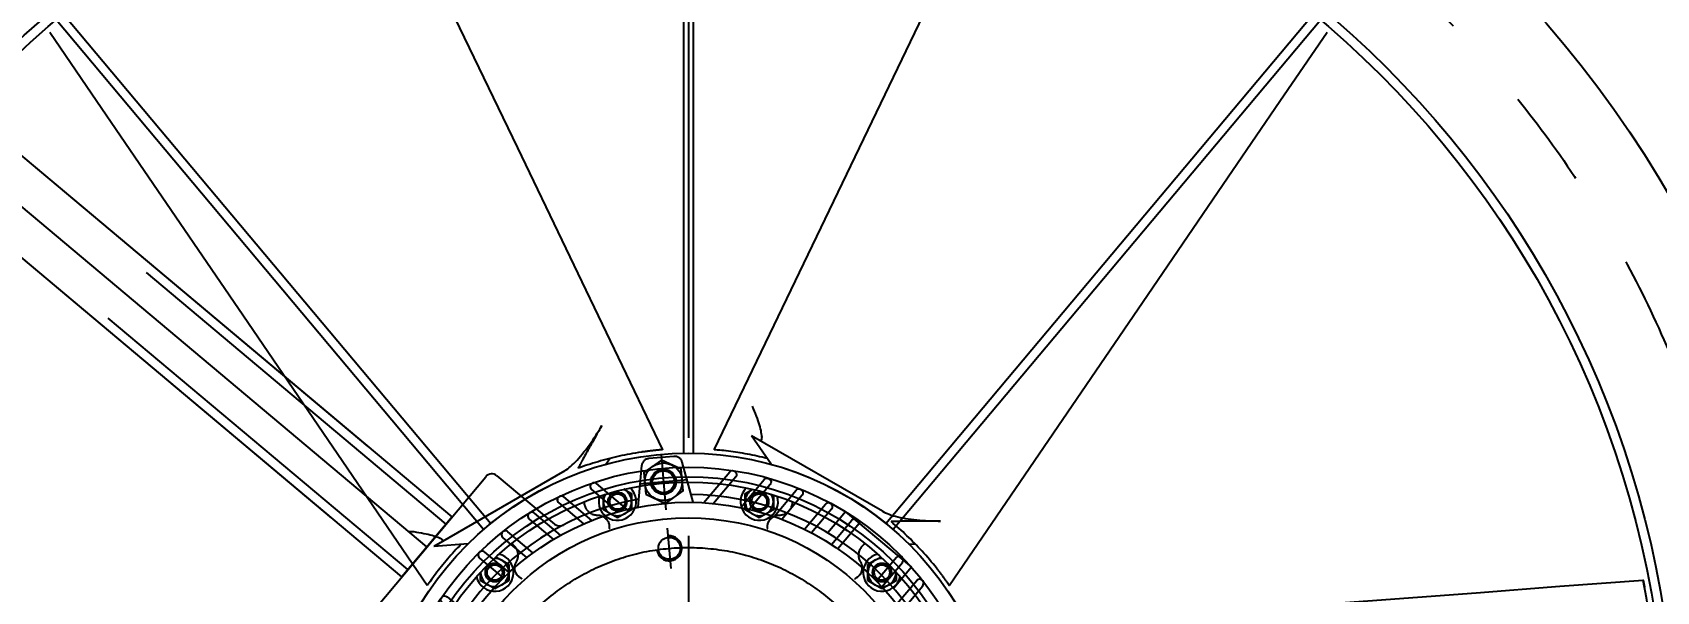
# Model space of a CAD drawing. Header units: millimetres. Extents: x -69382 to 174843, y -46375 to 101648.
# Drawn here: x -11343 to -10306, y 43893 to 44250 of the extents above; entities that cross this region are included whole.
import ezdxf

# ---------------------------------------------------------------- set-up
doc = ezdxf.new("R2010")
doc.units = ezdxf.units.MM
doc.header["$LTSCALE"] = 1000
for name, pattern in [('A-DASHD01', [0.75, 0.5, -0.25]), ('A-HIDDN01', [0.375, 0.25, -0.125]), ('CENTER', [50.8, 31.75, -6.35, 6.35, -6.35]), ('CENTER2', [1.125, 0.75, -0.125, 0.125, -0.125]), ('HIDDEN', [0.375, 0.25, -0.125]), ('PHANTOM', [2.5, 1.25, -0.25, 0.25, -0.25, 0.25, -0.25])]:
    doc.linetypes.add(name, pattern=pattern)
for name, color, linetype in [('-길작업', 255, 'Continuous'), ('1', 3, 'Continuous'), ('CEN', 1, 'CENTER'), ('CS-CONC', 4, 'Continuous'), ('CS-DIML', 1, 'Continuous'), ('CS-HIDL', 2, 'A-DASHD01'), ('CS-LEAT', 3, 'Continuous'), ('CST-01-02-02-G05-CS-EXCV', 3, 'CFZ008'), ('DIM1', 1, 'Continuous'), ('HID', 3, 'HIDDEN'), ('PHA', 6, 'PHANTOM')]:
    doc.layers.add(name, color=color, linetype=linetype)
doc.styles.add('WGTXT', font='DotumChe.ttf')
doc.linetypes.add('CFZ008', pattern='A,0.9,-0.2,[106,KHCLINE.shx,S=0.00606,R=180,X=0,Y=0],0.9', length=2)
doc.dimstyles.new('DIM-01', dxfattribs={"dimscale": 100, "dimtxt": 3, "dimasz": 0.6, "dimexe": 0, "dimexo": 0, "dimgap": 1, "dimtad": 1, "dimdec": 0, "dimrnd": 0.001, "dimzin": 1, "dimdsep": 46, "dimlunit": 6, "dimtxsty": 'WGTXT', "dimblk": 'DOT', "dimcen": 0, "dimclrd": 1, "dimclre": 1, "dimclrt": 3, "dimadec": 4, "dimazin": 0, "dimtfac": 1, "dimtdec": 0, "dimtix": 1, "dimtmove": 2, "dimatfit": 3, "dimldrblk": 'DOT', "dimfxl": 1.5, "dimlwd": -1, "dimarcsym": 0})

# ---------------------------------------------------------------- blocks, each defined once
blk = doc.blocks.new('MM2')
at = {"color": 140, "linetype": 'Continuous'}
for p, q in [((-27.5, 189), (27.5, 189)), ((-27.5, 189), (-27.5, 171.5)), ((27.5, 189), (27.5, 171.5)), ((-213, 63.5), (-165, 63.5)), ((-218, -58.5), (-218, 58.5)), ((-9, 28.6), (-9, 23)), ((-9, 23), (9, 23)), ((9, 28.6), (9, 23)), ((-213, -63.5), (-165, -63.5))]:
    blk.add_line(p, q, dxfattribs=at)
for points in [[(-40.6, 163.7), (-40.6, 184.6, -1), (-35.6, 184.6), (-35.6, 164.9)], [(-21.1, 167.3), (-21.1, 187.6, -1), (-16.1, 187.6), (-16.1, 167.9)], [(21.1, 167.3), (21.1, 187.6, 1), (16.1, 187.6), (16.1, 167.9)], [(40.6, 163.7), (40.6, 184.6, 1), (35.6, 184.6), (35.6, 164.9)], [(-60.6, 157.4), (-60.6, 179.3, -1), (-55.6, 179.3), (-55.6, 159.2)], [(60.6, 157.4), (60.6, 179.3, 1), (55.6, 179.3), (55.6, 159.2)], [(-80.6, 148.2), (-80.6, 171.4, -1), (-75.6, 171.4), (-75.6, 150.8)], [(80.6, 148.2), (80.6, 171.4, 1), (75.6, 171.4), (75.6, 150.8)], [(-100.6, 135.4), (-100.6, 161, -1), (-95.6, 161), (-95.6, 139)], [(100.6, 135.4), (100.6, 161, 1), (95.6, 161), (95.6, 139)], [(-135.4, 100.6), (-161, 100.6, 1), (-161, 95.6), (-139, 95.6)], [(135.4, 100.6), (161, 100.6, -1), (161, 95.6), (139, 95.6)], [(-148.2, 80.6), (-171.6, 80.6, 1), (-171.6, 75.6), (-150.8, 75.6)], [(148.2, 80.6), (171.6, 80.6, -1), (171.6, 75.6), (150.8, 75.6)], [(-157.4, 60.6), (-179.3, 60.6, 1), (-179.3, 55.6), (-159.2, 55.6)], [(157.4, 60.6), (179.3, 60.6, -1), (179.3, 55.6), (159.2, 55.6)], [(-163.7, 40.6), (-184.6, 40.6, 1), (-184.6, 35.6), (-164.9, 35.6)], [(163.7, 40.6), (184.6, 40.6, -1), (184.6, 35.6), (164.9, 35.6)], [(-167.3, 21.1), (-187.6, 21.1, 1), (-187.6, 16.1), (-167.9, 16.1)], [(167.3, 21.1), (187.6, 21.1, -1), (187.6, 16.1), (167.9, 16.1)], [(-167.3, -21.1), (-187.6, -21.1, -1), (-187.6, -16.1), (-167.9, -16.1)], [(167.3, -21.1), (187.6, -21.1, 1), (187.6, -16.1), (167.9, -16.1)], [(-163.7, -40.6), (-184.6, -40.6, -1), (-184.6, -35.6), (-164.9, -35.6)], [(163.7, -40.6), (184.6, -40.6, 1), (184.6, -35.6), (164.9, -35.6)], [(-157.4, -60.6), (-179.3, -60.6, -1), (-179.3, -55.6), (-159.2, -55.6)], [(157.4, -60.6), (179.3, -60.6, 1), (179.3, -55.6), (159.2, -55.6)], [(-148.2, -80.6), (-171.6, -80.6, -1), (-171.6, -75.6), (-150.8, -75.6)], [(148.2, -80.6), (171.6, -80.6, 1), (171.6, -75.6), (150.8, -75.6)], [(-135.4, -100.6), (-161, -100.6, -1), (-161, -95.6), (-139, -95.6)], [(135.4, -100.6), (161, -100.6, 1), (161, -95.6), (139, -95.6)], [(-100.6, -135.4), (-100.6, -161, 1), (-95.6, -161), (-95.6, -139)], [(100.6, -135.4), (100.6, -161, -1), (95.6, -161), (95.6, -139)], [(-80.6, -148.2), (-80.6, -171.4, 1), (-75.6, -171.4), (-75.6, -150.8)], [(80.6, -148.2), (80.6, -171.4, -1), (75.6, -171.4), (75.6, -150.8)], [(-60.6, -157.4), (-60.6, -179.3, 1), (-55.6, -179.3), (-55.6, -159.2)], [(-40.6, -163.7), (-40.6, -184.6, 1), (-35.6, -184.6), (-35.6, -164.9)], [(40.6, -163.7), (40.6, -184.6, -1), (35.6, -184.6), (35.6, -164.9)], [(60.6, -157.4), (60.6, -179.3, -1), (55.6, -179.3), (55.6, -159.2)], [(-21.1, -167.3), (-21.1, -187.6, 1), (-16.1, -187.6), (-16.1, -167.9)], [(21.1, -167.3), (21.1, -187.6, -1), (16.1, -187.6), (16.1, -167.9)]]:
    blk.add_lwpolyline(points, format="xyb", dxfattribs=at)
for points in [[(-106.1, 131.1), (-127.9, 146.3, 0.36397), (-134.3, 145.7), (-145.7, 134.3, 0.36397), (-146.3, 127.9), (-131.1, 106.1)], [(131.1, 106.1), (146.3, 127.9, 0.36397), (145.7, 134.3), (134.3, 145.7, 0.36397), (127.9, 146.3), (106.1, 131.1)], [(-131.1, -106.1), (-146.3, -127.9, 0.36397), (-145.7, -134.3), (-134.3, -145.7, 0.36397), (-127.9, -146.3), (-106.1, -131.1)], [(106.1, -131.1), (127.9, -146.3, 0.36397), (134.3, -145.7), (145.7, -134.3, 0.36397), (146.3, -127.9), (131.1, -106.1)]]:
    blk.add_lwpolyline(points, format="xyb")
for points in [[(-132.6, 115.7), (-119.2, 119.2), (-115.7, 132.6), (-125.5, 142.4), (-138.8, 138.8), (-142.4, 125.5)], [(115.7, 132.6), (119.2, 119.2), (132.6, 115.7), (142.4, 125.5), (138.8, 138.8), (125.5, 142.4)], [(-115.7, -132.6), (-119.2, -119.2), (-132.6, -115.7), (-142.4, -125.5), (-138.8, -138.8), (-125.5, -142.4)], [(132.6, -115.7), (119.2, -119.2), (115.7, -132.6), (125.5, -142.4), (138.8, -138.8), (142.4, -125.5)]]:
    blk.add_lwpolyline(points, close=True, dxfattribs=at)
for centre, radius in [((0, 0), 168.6), ((0, 0), 158.7), ((-129, 129), 12), ((-129, 129), 8), ((-129, 129), 8), ((-129, 129), 7), ((129, 129), 12), ((129, 129), 8), ((129, 129), 8), ((129, 129), 7), ((-98.8, 98.8), 7), ((98.8, 98.8), 7), ((0, 0), 7), ((-98.8, -98.8), 7), ((98.8, -98.8), 7), ((-129, -129), 12), ((-129, -129), 8), ((-129, -129), 8), ((-129, -129), 7), ((129, -129), 12), ((129, -129), 8), ((129, -129), 8), ((129, -129), 7)]:
    blk.add_circle(centre, radius, dxfattribs=at)
for centre, radius, start, end in [((0, 0), 173.6, 50.5317, 129.4657), ((0, 0), 173.6, 140.5317, 219.4657), ((-98.8, 98.8), 8, 226.6408, 135), ((98.8, 98.8), 8, 136.6408, 45), ((0, 0), 173.6, 320.5317, 39.4657), ((-213, 58.5), 5, 90, 180), ((-165, 68.5), 5, 270, 337.4528), ((0, 0), 30, 107.4576, 72.5424), ((0, 0), 8, 270, 180), ((-213, -58.5), 5, 180, 270), ((-165, -68.5), 5, 22.5472, 90), ((-98.8, -98.8), 8, 316.6408, 225), ((98.8, -98.8), 8, 46.6408, 315), ((0, 0), 173.6, 230.5317, 309.4657)]:
    blk.add_arc(centre, radius, start, end, dxfattribs=at)
at = {"layer": 'CEN'}
for p, q in [((-141.4, 141.4), (-116.3, 116.3)), ((-140.1, 118), (-118, 140.1)), ((141.4, 141.4), (116.3, 116.3)), ((118, 140.1), (140.1, 118)), ((-89.6, 89.6), (-108, 108)), ((89.6, 89.6), (108, 108)), ((-89.6, -89.6), (-108, -108)), ((89.6, -89.6), (108, -108)), ((-141.4, -141.4), (-116.3, -116.3)), ((-118, -140.1), (-140.1, -118)), ((141.4, -141.4), (116.3, -116.3)), ((140.1, -118), (118, -140.1))]:
    blk.add_line(p, q, dxfattribs=at)
blk.add_circle((0, 0), 139.7, dxfattribs=at)
blk = doc.blocks.new('QQQ')
at = {"color": 4, "linetype": 'Continuous'}
for p, q in [((297.1, 481.4), (311.3, 504.1)), ((297.1, 481.4), (311.3, 504.1)), ((526, 369.5), (311.3, 504.1)), ((526, 369.5), (311.3, 504.1)), ((518, 356.6), (303.3, 491.3)), ((518, 356.6), (303.3, 491.3)), ((519.8, 359.6), (305.1, 494.2)), ((519.8, 359.6), (305.1, 494.2)), ((511.8, 346.8), (297.1, 481.4)), ((511.8, 346.8), (297.1, 481.4)), ((308.9, 473.9), (285.4, 437.3)), ((308.9, 473.9), (285.4, 437.3)), ((437, 278.6), (285.4, 430.7)), ((511.8, 346.8), (526, 369.5)), ((511.8, 346.8), (526, 369.5)), ((511.8, 346.8), (443.6, 278.6)), ((511.8, 346.8), (443.6, 278.6)), ((332.4, 251.6), (251.6, 332.4)), ((-17.7, 17.7), (274.4, 309.7)), ((31.8, 67.1), (274.4, 309.7)), ((17.7, -17.7), (309.7, 274.4)), ((59, 23.6), (309.7, 274.4)), ((-17.7, 17.7), (17.7, -17.7))]:
    blk.add_line(p, q, dxfattribs=at)
for p, q in [((297.4, 403.5), (303.8, 409.9)), ((303.8, 409.9), (409.9, 303.8)), ((297.4, 403.5), (403.5, 297.4)), ((251.6, 332.4), (310.1, 390.9)), ((332.4, 251.6), (390.9, 310.1)), ((403.5, 297.4), (409.9, 303.8))]:
    blk.add_line(p, q)
at = {"color": 4}
blk.add_line((0, 0), (292, 292), dxfattribs=at)
at = {"color": 4, "linetype": 'Continuous'}
blk.add_lwpolyline([(509.2, 380.1), (507.9, 396.4), (507, 404.6), (505.9, 411.7), (504.6, 417.8), (503.1, 423.2), (501.5, 427.9), (499.6, 432.1), (497.7, 435.9), (495.7, 439.4), (493.5, 442.7), (491.3, 445.9), (488.9, 449), (486.5, 451.9), (484, 454.7), (481.5, 457.5), (478.9, 460.2), (476.2, 462.8), (473.5, 465.4), (470.8, 468), (468, 470.5), (465.1, 473.1), (462.1, 475.7), (459, 478.4), (455.9, 481.1), (452.7, 483.8), (449.4, 486.6), (446.1, 489.4), (442.8, 492.2), (439.5, 494.9), (436.3, 497.7), (433.1, 500.3), (430.1, 502.9), (427.2, 505.4), (424.4, 507.8), (421.6, 510.2), (418.9, 512.4), (416.3, 514.5), (413.6, 516.5), (410.8, 518.4), (408.1, 520.1), (405.2, 521.6), (402.3, 522.9), (399.3, 524), (396.2, 524.9), (393.1, 525.4), (389.9, 525.8), (386.6, 525.8), (383.4, 525.7), (380.1, 525.3), (377, 524.8), (373.9, 524.1), (371, 523.4), (368.3, 522.7), (365.8, 521.9), (363.7, 521.3), (361.8, 520.7), (359.5, 519.9), (356.7, 518.3), (354, 515.9), (351.6, 513), (349, 509.3), (345.8, 504.3), (341.5, 497.6), (335.9, 488.7)], dxfattribs=at)
blk.add_lwpolyline([(509.2, 380.1), (507.9, 396.4), (507, 404.6), (505.9, 411.7), (504.6, 417.8), (503.1, 423.2), (501.5, 427.9), (499.6, 432.1), (497.7, 435.9), (495.7, 439.4), (493.5, 442.7), (491.3, 445.9), (488.9, 449), (486.5, 451.9), (484, 454.7), (481.5, 457.5), (478.9, 460.2), (476.2, 462.8), (473.5, 465.4), (470.8, 468), (468, 470.5), (465.1, 473.1), (462.1, 475.7), (459, 478.4), (455.9, 481.1), (452.7, 483.8), (449.4, 486.6), (446.1, 489.4), (442.8, 492.2), (439.5, 494.9), (436.3, 497.7), (433.1, 500.3), (430.1, 502.9), (427.2, 505.4), (424.4, 507.8), (421.6, 510.2), (418.9, 512.4), (416.3, 514.5), (413.6, 516.5), (410.8, 518.4), (408.1, 520.1), (405.2, 521.6), (402.3, 522.9), (399.3, 524), (396.2, 524.9), (393.1, 525.4), (389.9, 525.8), (386.6, 525.8), (383.4, 525.7), (380.1, 525.3), (377, 524.8), (373.9, 524.1), (371, 523.4), (368.3, 522.7), (365.8, 521.9), (363.7, 521.3), (361.8, 520.7), (359.5, 519.9), (356.7, 518.3), (354, 515.9), (351.6, 513), (349, 509.3), (345.8, 504.3), (341.5, 497.6), (335.9, 488.7)], dxfattribs=at)
for centre, start, end in [((288.7, 434), 135, 225), ((288.7, 434), 135, 225), ((440.3, 281.9), 225, 315), ((440.3, 281.9), 225, 315)]:
    blk.add_arc(centre, 4.67, start, end, dxfattribs=at)
at = {"layer": 'CEN'}
for p, q in [((311.5, 380.4), (328.1, 397)), ((380.4, 311.5), (397, 328.1))]:
    blk.add_line(p, q, dxfattribs=at)
at = {"layer": 'HID'}
for p, q in [((255.1, 329.5), (313.2, 387.7)), ((329.5, 255.1), (387.7, 313.2)), ((-13.4, 13.4), (278.6, 305.5)), ((13.4, -13.4), (305.5, 278.6))]:
    blk.add_line(p, q, dxfattribs=at)
blk = doc.blocks.new('새G')
at = {"color": 3, "linetype": 'Continuous'}
for p, q in [((-3, 200), (-3, 625)), ((3, 625), (3, 200)), ((-399.4, 480.7), (-126.2, 155.1)), ((126.2, 155.1), (399.4, 480.7)), ((-130.8, 151.3), (-404, 476.8)), ((404, 476.8), (130.8, 151.3))]:
    blk.add_line(p, q, dxfattribs=at)
blk = doc.blocks.new('IMPELLER')
for p, q in [((23860.6, 14823.3), (23776.9, 14871.6)), ((23789.4, 14853.4), (23776.9, 14871.6)), ((23657.6, 14849.2), (23573.9, 14800.9)), ((23683.8, 14853.4), (23686.4, 14857.1)), ((23682.3, 14829.5), (23682.3, 14833.8)), ((23682.3, 14824.3), (23682.3, 14829.5)), ((23695.6, 14837.4), (23695.8, 14837.3)), ((23695.8, 14837.3), (23700.3, 14834.7)), ((23700.3, 14834.7), (23700.3, 14829.5)), ((23700.3, 14829.5), (23700.3, 14824.3)), ((23772.9, 14834.7), (23777.4, 14837.3)), ((23772.9, 14829.5), (23772.9, 14834.7)), ((23772.9, 14824.3), (23772.9, 14829.5)), ((23777.4, 14837.3), (23777.6, 14837.4)), ((23790.9, 14833.8), (23790.9, 14829.5)), ((23790.9, 14829.5), (23790.9, 14824.3)), ((23686.8, 14821.7), (23682.3, 14824.3)), ((23691.3, 14819.1), (23686.8, 14821.7)), ((23695.8, 14821.7), (23691.3, 14819.1)), ((23700.3, 14824.3), (23695.8, 14821.7)), ((23777.4, 14821.7), (23772.9, 14824.3)), ((23781.9, 14819.1), (23777.4, 14821.7)), ((23786.4, 14821.7), (23781.9, 14819.1)), ((23790.9, 14824.3), (23786.4, 14821.7)), ((23596, 14802.6), (23573.9, 14800.9)), ((23877.3, 14802.6), (23881.8, 14802.3)), ((23613.7, 14794.1), (23617.4, 14792)), ((23617.4, 14792), (23621.9, 14789.4)), ((23621.9, 14789.4), (23621.9, 14784.2)), ((23851.3, 14789.4), (23855.8, 14792)), ((23851.3, 14784.2), (23851.3, 14789.4)), ((23855.8, 14792), (23859.6, 14794.1)), ((23603.9, 14784.2), (23603.9, 14784.4)), ((23603.9, 14779), (23603.9, 14784.2)), ((23608.4, 14776.4), (23603.9, 14779)), ((23612.9, 14773.8), (23608.4, 14776.4)), ((23617.4, 14776.4), (23612.9, 14773.8)), ((23621.9, 14779), (23617.4, 14776.4)), ((23621.9, 14784.2), (23621.9, 14779)), ((23851.3, 14779), (23851.3, 14784.2)), ((23855.8, 14776.4), (23851.3, 14779)), ((23860.3, 14773.8), (23855.8, 14776.4)), ((23864.8, 14776.4), (23860.3, 14773.8)), ((23869.3, 14779), (23864.8, 14776.4)), ((23869.3, 14784.4), (23869.3, 14784.2)), ((23869.3, 14784.2), (23869.3, 14779))]:
    blk.add_line(p, q)
at = {"flags": 128}
for points in [[(23534.7, 15248.2), (23557.8, 15200), (23581, 15151.8), (23627.4, 15055.4), (23720.1, 14862.6)], [(23753.1, 14862.6), (23845.9, 15055.4), (23892.2, 15151.8), (23915.4, 15200), (23938.5, 15248.2)], [(23569.8, 14775.8), (23449.2, 14952.6), (23388.9, 15040.9), (23358.7, 15085.1), (23328.6, 15129.2)], [(24144.7, 15129.2), (24114.5, 15085), (24084.3, 15040.9), (24024, 14952.5), (23903.4, 14775.8)], [(23777.3, 14890.4), (23778, 14888.8), (23778.7, 14887.2), (23779.3, 14885.7), (23779.9, 14884.1), (23780.5, 14882.6), (23781, 14881.2), (23781.4, 14879.8), (23781.9, 14878.5), (23782.2, 14877.2), (23782.5, 14876), (23782.8, 14874.9), (23783, 14873.9), (23783.2, 14872.9), (23783.4, 14872), (23783.4, 14871.3), (23783.5, 14870.6), (23783.4, 14870), (23783.4, 14869.5), (23783.3, 14869.1), (23783.1, 14868.8), (23782.9, 14868.6), (23782.6, 14868.5), (23782.3, 14868.5), (23781.9, 14868.7)], [(23657.6, 14849.2), (23658.5, 14849.8), (23659.5, 14850.5), (23660.5, 14851.2), (23661.4, 14852), (23662.4, 14852.9), (23663.4, 14853.9), (23664.4, 14854.9), (23665.5, 14856), (23666.6, 14857.2), (23667.7, 14858.5), (23668.8, 14859.8), (23669.9, 14861.2), (23671, 14862.6), (23672.2, 14864.1), (23673.3, 14865.6), (23674.4, 14867.2), (23675.5, 14868.7), (23676.5, 14870.2), (23677.4, 14871.7), (23678.4, 14873.2), (23679.2, 14874.5), (23680, 14875.8), (23680.7, 14877.1), (23681.4, 14878.2)], [(23681.4, 14878.2), (23680.9, 14877.3), (23680.4, 14876.4), (23679.8, 14875.5), (23679.3, 14874.6), (23678.8, 14873.6), (23678.2, 14872.7), (23677.7, 14871.8), (23677.2, 14870.9), (23676.7, 14869.9), (23676.1, 14869), (23675.6, 14868), (23675.1, 14867.1), (23674.5, 14866.1), (23674, 14865.2), (23673.5, 14864.3), (23672.9, 14863.3), (23672.4, 14862.3), (23671.9, 14861.4), (23671.3, 14860.4), (23670.8, 14859.5), (23670.3, 14858.5), (23669.8, 14857.6), (23669.2, 14856.6), (23668.7, 14855.7)], [(23706.6, 14861.1), (23704.7, 14860.8), (23702.9, 14860.5), (23701, 14860.2), (23699.2, 14859.9), (23697.5, 14859.6), (23695.7, 14859.2), (23694, 14858.9), (23692.3, 14858.5), (23690.6, 14858.1), (23688.9, 14857.7), (23687.2, 14857.3), (23685.5, 14856.9), (23683.8, 14856.4), (23682.2, 14856), (23680.5, 14855.5), (23678.9, 14855), (23677.2, 14854.5), (23675.6, 14854), (23674, 14853.5), (23672.4, 14853), (23670.8, 14852.5), (23669.2, 14851.9), (23667.6, 14851.3), (23666.1, 14850.8)], [(23710.3, 14861.6), (23710.1, 14861.6), (23709.9, 14861.6), (23709.8, 14861.6), (23709.6, 14861.5), (23709.5, 14861.5), (23709.3, 14861.5), (23709.2, 14861.5), (23709, 14861.5), (23708.8, 14861.4), (23708.7, 14861.4), (23708.5, 14861.4), (23708.4, 14861.4), (23708.2, 14861.3), (23708.1, 14861.3), (23707.9, 14861.3), (23707.8, 14861.3), (23707.6, 14861.3), (23707.5, 14861.2), (23707.3, 14861.2), (23707.2, 14861.2), (23707, 14861.2), (23706.9, 14861.2), (23706.8, 14861.1), (23706.6, 14861.1)], [(23718.6, 14862.5), (23718.4, 14862.5), (23718.1, 14862.5), (23717.7, 14862.4), (23717.4, 14862.4), (23717.1, 14862.4), (23716.7, 14862.3), (23716.3, 14862.3), (23716, 14862.3), (23715.6, 14862.2), (23715.2, 14862.2), (23714.9, 14862.2), (23714.5, 14862.1), (23714.1, 14862.1), (23713.8, 14862), (23713.4, 14862), (23713, 14862), (23712.7, 14861.9), (23712.3, 14861.9), (23712, 14861.8), (23711.6, 14861.8), (23711.3, 14861.7), (23710.9, 14861.7), (23710.6, 14861.7), (23710.3, 14861.6)], [(23720.1, 14862.6), (23720.1, 14862.6), (23720.1, 14862.6), (23720.1, 14862.6), (23720.1, 14862.6), (23720, 14862.6), (23720, 14862.6), (23720, 14862.6), (23720, 14862.6), (23719.9, 14862.6), (23719.9, 14862.6), (23719.8, 14862.6), (23719.8, 14862.6), (23719.7, 14862.6), (23719.6, 14862.6), (23719.6, 14862.6), (23719.5, 14862.6), (23719.4, 14862.6), (23719.3, 14862.6), (23719.2, 14862.6), (23719.1, 14862.6), (23719, 14862.5), (23718.9, 14862.5), (23718.8, 14862.5), (23718.6, 14862.5)], [(23786.9, 14857.1), (23785.3, 14857.5), (23783.7, 14857.8), (23782.1, 14858.2), (23780.6, 14858.6), (23779, 14858.9), (23777.4, 14859.2), (23775.9, 14859.5), (23774.3, 14859.8), (23772.8, 14860.1), (23771.2, 14860.4), (23769.7, 14860.6), (23768.2, 14860.9), (23766.7, 14861.1), (23765.2, 14861.3), (23763.7, 14861.5), (23762.2, 14861.7), (23760.7, 14861.9), (23759.3, 14862.1), (23757.9, 14862.2), (23756.6, 14862.3), (23755.3, 14862.4), (23754.2, 14862.5), (23753.4, 14862.6), (23753.1, 14862.6)], [(23668.7, 14855.7), (23668.6, 14855.5), (23668.5, 14855.3), (23668.4, 14855.1), (23668.3, 14854.9), (23668.2, 14854.7), (23668.1, 14854.5), (23668, 14854.3), (23667.8, 14854.1), (23667.7, 14853.9), (23667.6, 14853.7), (23667.5, 14853.5), (23667.4, 14853.3), (23667.3, 14853.1), (23667.2, 14852.8), (23667.1, 14852.6), (23667, 14852.4), (23666.8, 14852.2), (23666.7, 14852), (23666.6, 14851.8), (23666.5, 14851.6), (23666.4, 14851.4), (23666.3, 14851.2), (23666.2, 14851), (23666.1, 14850.8)], [(23670, 14829.4), (23670, 14828.8), (23670, 14828.3), (23670.1, 14827.8), (23670.2, 14827.2), (23670.4, 14826.7), (23670.6, 14826.1), (23670.8, 14825.6), (23671.1, 14825.1), (23671.4, 14824.7), (23671.7, 14824.2), (23672.1, 14823.8), (23672.5, 14823.4), (23672.9, 14823), (23673.3, 14822.6), (23673.7, 14822.3), (23674.2, 14822), (23674.7, 14821.8), (23675.2, 14821.5), (23675.8, 14821.3), (23676.3, 14821.2), (23676.8, 14821.1), (23677.4, 14821), (23677.9, 14820.9), (23678.5, 14820.9)], [(23794.7, 14820.9), (23795.3, 14820.9), (23795.8, 14821), (23796.4, 14821.1), (23796.9, 14821.2), (23797.4, 14821.3), (23798, 14821.5), (23798.5, 14821.8), (23799, 14822), (23799.5, 14822.3), (23799.9, 14822.6), (23800.3, 14823), (23800.8, 14823.4), (23801.1, 14823.8), (23801.5, 14824.2), (23801.8, 14824.7), (23802.1, 14825.1), (23802.4, 14825.6), (23802.6, 14826.1), (23802.8, 14826.7), (23803, 14827.2), (23803.1, 14827.8), (23803.2, 14828.3), (23803.2, 14828.8), (23803.2, 14829.4)], [(23678.5, 14820.9), (23679, 14820.9), (23679.5, 14820.8), (23679.9, 14820.8), (23680.4, 14820.7), (23680.8, 14820.6), (23681.2, 14820.4), (23681.7, 14820.2), (23682.1, 14820), (23682.5, 14819.8), (23682.9, 14819.5), (23683.3, 14819.2), (23683.6, 14818.9), (23683.9, 14818.6), (23684.3, 14818.3), (23684.6, 14817.9), (23684.8, 14817.5), (23685.1, 14817.1), (23685.3, 14816.7), (23685.5, 14816.3), (23685.6, 14815.9), (23685.8, 14815.4), (23685.9, 14814.9), (23686, 14814.5), (23686, 14814.1)], [(23787.2, 14814.1), (23787.2, 14814.5), (23787.3, 14814.9), (23787.4, 14815.4), (23787.6, 14815.9), (23787.7, 14816.3), (23787.9, 14816.7), (23788.2, 14817.1), (23788.4, 14817.5), (23788.7, 14817.9), (23788.9, 14818.3), (23789.3, 14818.6), (23789.6, 14818.9), (23790, 14819.2), (23790.3, 14819.5), (23790.7, 14819.8), (23791.1, 14820), (23791.5, 14820.2), (23792, 14820.4), (23792.4, 14820.6), (23792.8, 14820.7), (23793.3, 14820.8), (23793.7, 14820.8), (23794.2, 14820.9), (23794.7, 14820.9)], [(23860.6, 14823.3), (23861.6, 14822.8), (23862.6, 14822.3), (23863.8, 14821.8), (23864.9, 14821.4), (23866.2, 14820.9), (23867.5, 14820.5), (23868.9, 14820.2), (23870.4, 14819.8), (23872, 14819.4), (23873.6, 14819.1), (23875.3, 14818.8), (23877.1, 14818.5), (23878.9, 14818.3), (23880.7, 14818.1), (23882.6, 14817.9), (23884.5, 14817.7), (23886.4, 14817.5), (23888.2, 14817.4), (23890, 14817.3), (23891.7, 14817.3), (23893.3, 14817.2), (23894.8, 14817.2), (23896.3, 14817.1), (23897.6, 14817.1)], [(23897.6, 14817.1), (23896.5, 14817.1), (23895.5, 14817.1), (23894.5, 14817.1), (23893.4, 14817.1), (23892.3, 14817.1), (23891.3, 14817.1), (23890.2, 14817.1), (23889.1, 14817.1), (23888, 14817.1), (23887, 14817.1), (23885.9, 14817.1), (23884.8, 14817.1), (23883.7, 14817.1), (23882.6, 14817), (23881.5, 14817), (23880.4, 14817), (23879.4, 14817), (23878.3, 14817), (23877.2, 14817), (23876.1, 14816.9), (23875, 14816.9), (23873.9, 14816.9), (23872.8, 14816.9), (23871.7, 14816.8)], [(23557.8, 14810.7), (23559.6, 14810.5), (23561.3, 14810.3), (23562.9, 14810), (23564.5, 14809.8), (23566.1, 14809.5), (23567.6, 14809.2), (23569.1, 14808.9), (23570.4, 14808.6), (23571.7, 14808.3), (23572.9, 14808), (23574, 14807.7), (23575, 14807.4), (23575.9, 14807.1), (23576.7, 14806.7), (23577.5, 14806.4), (23578.1, 14806.1), (23578.6, 14805.8), (23579, 14805.5), (23579.2, 14805.2), (23579.4, 14804.9), (23579.5, 14804.6), (23579.4, 14804.3), (23579.2, 14804.1), (23578.9, 14803.8)], [(23686, 14814.1), (23686, 14814), (23686, 14813.9), (23686, 14813.8), (23686, 14813.8), (23686, 14813.7), (23686.1, 14813.6), (23686.1, 14813.5), (23686.1, 14813.5), (23686.1, 14813.4), (23686.1, 14813.3), (23686.1, 14813.3), (23686.1, 14813.2), (23686.1, 14813.1), (23686.1, 14813), (23686.1, 14813), (23686.1, 14812.9), (23686.1, 14812.8), (23686.1, 14812.7), (23686.1, 14812.7), (23686.1, 14812.6), (23686.1, 14812.5), (23686.2, 14812.4), (23686.2, 14812.4), (23686.2, 14812.3)], [(23787, 14812.3), (23787, 14812.4), (23787.1, 14812.4), (23787.1, 14812.5), (23787.1, 14812.6), (23787.1, 14812.7), (23787.1, 14812.7), (23787.1, 14812.8), (23787.1, 14812.9), (23787.1, 14813), (23787.1, 14813), (23787.1, 14813.1), (23787.1, 14813.2), (23787.1, 14813.3), (23787.1, 14813.3), (23787.1, 14813.4), (23787.1, 14813.5), (23787.2, 14813.5), (23787.2, 14813.6), (23787.2, 14813.7), (23787.2, 14813.8), (23787.2, 14813.8), (23787.2, 14813.9), (23787.2, 14814), (23787.2, 14814.1)], [(23871.7, 14816.8), (23871.5, 14816.8), (23871.3, 14816.8), (23871, 14816.8), (23870.8, 14816.8), (23870.6, 14816.8), (23870.4, 14816.8), (23870.1, 14816.8), (23869.9, 14816.8), (23869.7, 14816.8), (23869.4, 14816.8), (23869.2, 14816.8), (23869, 14816.8), (23868.8, 14816.8), (23868.5, 14816.8), (23868.3, 14816.8), (23868, 14816.8), (23867.8, 14816.8), (23867.6, 14816.7), (23867.3, 14816.7), (23867.1, 14816.7), (23866.9, 14816.7), (23866.6, 14816.7), (23866.4, 14816.7), (23866.2, 14816.7)], [(23895.4, 14786.8), (23894.2, 14788.2), (23893, 14789.7), (23891.8, 14791.1), (23890.6, 14792.5), (23889.5, 14793.9), (23888.3, 14795.2), (23887.1, 14796.6), (23885.9, 14797.9), (23884.7, 14799.1), (23883.5, 14800.4), (23882.3, 14801.7), (23881.1, 14802.9), (23879.9, 14804.1), (23878.7, 14805.4), (23877.5, 14806.6), (23876.2, 14807.7), (23875, 14808.9), (23873.8, 14810.1), (23872.5, 14811.2), (23871.3, 14812.3), (23870, 14813.4), (23868.7, 14814.5), (23867.4, 14815.6), (23866.2, 14816.7)], [(23591.5, 14802.3), (23590.3, 14801.1), (23589.2, 14799.9), (23588.1, 14798.8), (23587, 14797.6), (23585.9, 14796.4), (23584.9, 14795.2), (23583.8, 14794), (23582.8, 14792.8), (23581.8, 14791.6), (23580.8, 14790.4), (23579.8, 14789.2), (23578.8, 14788), (23577.9, 14786.8), (23576.9, 14785.6), (23576, 14784.4), (23575.1, 14783.2), (23574.2, 14782), (23573.4, 14780.9), (23572.5, 14779.8), (23571.8, 14778.7), (23571, 14777.6), (23570.4, 14776.8), (23569.9, 14776.1), (23569.8, 14775.8)], [(23626.7, 14791), (23627, 14791.5), (23627.2, 14792), (23627.4, 14792.5), (23627.6, 14793.1), (23627.7, 14793.6), (23627.8, 14794.1), (23627.9, 14794.7), (23627.9, 14795.3), (23627.9, 14795.8), (23627.8, 14796.4), (23627.7, 14796.9), (23627.6, 14797.5), (23627.4, 14798), (23627.2, 14798.5), (23627, 14799.1), (23626.7, 14799.5), (23626.4, 14800), (23626.1, 14800.5), (23625.7, 14800.9), (23625.4, 14801.3), (23624.9, 14801.7), (23624.5, 14802), (23624.1, 14802.3), (23623.6, 14802.6)], [(23849.6, 14802.6), (23849.1, 14802.3), (23848.7, 14802), (23848.3, 14801.7), (23847.9, 14801.3), (23847.5, 14800.9), (23847.1, 14800.5), (23846.8, 14800), (23846.5, 14799.5), (23846.2, 14799.1), (23846, 14798.5), (23845.8, 14798), (23845.6, 14797.5), (23845.5, 14796.9), (23845.4, 14796.4), (23845.4, 14795.8), (23845.3, 14795.3), (23845.4, 14794.7), (23845.4, 14794.1), (23845.5, 14793.6), (23845.6, 14793.1), (23845.8, 14792.5), (23846, 14792), (23846.2, 14791.5), (23846.5, 14791)], [(23628.9, 14781.1), (23628.5, 14781.3), (23628.2, 14781.6), (23627.8, 14781.9), (23627.5, 14782.3), (23627.2, 14782.7), (23626.9, 14783), (23626.7, 14783.4), (23626.5, 14783.8), (23626.3, 14784.2), (23626.1, 14784.7), (23626, 14785.1), (23625.8, 14785.6), (23625.8, 14786.1), (23625.7, 14786.5), (23625.7, 14787), (23625.7, 14787.4), (23625.7, 14787.9), (23625.8, 14788.4), (23625.9, 14788.8), (23626, 14789.3), (23626.1, 14789.7), (23626.3, 14790.1), (23626.5, 14790.6), (23626.7, 14791)], [(23846.5, 14791), (23846.7, 14790.6), (23846.9, 14790.1), (23847.1, 14789.7), (23847.2, 14789.3), (23847.4, 14788.8), (23847.4, 14788.4), (23847.5, 14787.9), (23847.5, 14787.4), (23847.5, 14787), (23847.5, 14786.5), (23847.5, 14786.1), (23847.4, 14785.6), (23847.3, 14785.1), (23847.1, 14784.7), (23846.9, 14784.2), (23846.7, 14783.8), (23846.5, 14783.4), (23846.3, 14783), (23846, 14782.7), (23845.7, 14782.3), (23845.4, 14781.9), (23845, 14781.6), (23844.7, 14781.3), (23844.3, 14781.1)], [(23897.6, 14783.9), (23897.5, 14784), (23897.5, 14784.1), (23897.4, 14784.2), (23897.3, 14784.4), (23897.2, 14784.5), (23897.1, 14784.6), (23897, 14784.7), (23896.9, 14784.9), (23896.8, 14785), (23896.7, 14785.1), (23896.6, 14785.2), (23896.5, 14785.4), (23896.4, 14785.5), (23896.3, 14785.6), (23896.2, 14785.7), (23896.1, 14785.8), (23896, 14785.9), (23895.9, 14786.1), (23895.8, 14786.2), (23895.8, 14786.3), (23895.7, 14786.4), (23895.6, 14786.5), (23895.5, 14786.6), (23895.4, 14786.8)], [(23630.3, 14780.1), (23630.3, 14780.1), (23630.2, 14780.1), (23630.1, 14780.2), (23630.1, 14780.2), (23630, 14780.3), (23630, 14780.3), (23629.9, 14780.4), (23629.8, 14780.4), (23629.8, 14780.4), (23629.7, 14780.5), (23629.7, 14780.5), (23629.6, 14780.6), (23629.5, 14780.6), (23629.5, 14780.6), (23629.4, 14780.7), (23629.4, 14780.7), (23629.3, 14780.8), (23629.2, 14780.8), (23629.2, 14780.9), (23629.1, 14780.9), (23629.1, 14780.9), (23629, 14781), (23628.9, 14781), (23628.9, 14781.1)], [(23844.3, 14781.1), (23844.3, 14781), (23844.2, 14781), (23844.2, 14780.9), (23844.1, 14780.9), (23844, 14780.9), (23844, 14780.8), (23843.9, 14780.8), (23843.9, 14780.7), (23843.8, 14780.7), (23843.7, 14780.6), (23843.7, 14780.6), (23843.6, 14780.6), (23843.6, 14780.5), (23843.5, 14780.5), (23843.4, 14780.4), (23843.4, 14780.4), (23843.3, 14780.4), (23843.3, 14780.3), (23843.2, 14780.3), (23843.1, 14780.2), (23843.1, 14780.2), (23843, 14780.1), (23843, 14780.1), (23842.9, 14780.1)], [(23902.6, 14777), (23902.5, 14777.3), (23902.3, 14777.5), (23902.1, 14777.8), (23901.9, 14778.1), (23901.7, 14778.3), (23901.5, 14778.6), (23901.3, 14778.9), (23901.1, 14779.2), (23900.8, 14779.5), (23900.6, 14779.8), (23900.4, 14780.1), (23900.2, 14780.4), (23900, 14780.7), (23899.8, 14781), (23899.5, 14781.3), (23899.3, 14781.6), (23899.1, 14781.9), (23898.9, 14782.2), (23898.7, 14782.5), (23898.5, 14782.8), (23898.3, 14783), (23898.1, 14783.3), (23897.9, 14783.6), (23897.6, 14783.9)], [(23903.4, 14775.8), (23903.4, 14775.8), (23903.4, 14775.8), (23903.4, 14775.9), (23903.4, 14775.9), (23903.4, 14775.9), (23903.4, 14775.9), (23903.4, 14775.9), (23903.4, 14776), (23903.3, 14776), (23903.3, 14776), (23903.3, 14776.1), (23903.3, 14776.1), (23903.2, 14776.2), (23903.2, 14776.2), (23903.2, 14776.3), (23903.1, 14776.3), (23903.1, 14776.4), (23903, 14776.5), (23902.9, 14776.6), (23902.9, 14776.6), (23902.8, 14776.7), (23902.8, 14776.8), (23902.7, 14776.9), (23902.6, 14777)], [(23920, 14747.2), (24133.3, 14763.3), (24239.9, 14771.3), (24293.3, 14775.4), (24346.6, 14779.4)], [(24346.6, 14779.4), (24346.6, 14779.4), (24346.6, 14779.3), (24346.6, 14779.3), (24346.6, 14779.2), (24346.7, 14779.1), (24346.7, 14779.1), (24346.7, 14779), (24346.7, 14778.9), (24346.7, 14778.8), (24346.7, 14778.8), (24346.8, 14778.7), (24346.8, 14778.6), (24346.8, 14778.5), (24346.8, 14778.4), (24346.8, 14778.3), (24346.8, 14778.3), (24346.9, 14778.2), (24346.9, 14778.1), (24346.9, 14778), (24346.9, 14777.9), (24346.9, 14777.8), (24346.9, 14777.8), (24346.9, 14777.7), (24347, 14777.6)], [(24355.2, 14720.8), (24354.7, 14725.4), (24354.2, 14730.1), (24353.6, 14734.7), (24353.1, 14739.3), (24352.5, 14744), (24351.8, 14748.6), (24351.1, 14753.2), (24350.4, 14757.7), (24349.7, 14762.3), (24348.9, 14766.8), (24348.1, 14771.4), (24347.3, 14775.7), (24346.6, 14779.4)], [(24347, 14777.6), (24347, 14777.5), (24347, 14777.3), (24347, 14777.2), (24347.1, 14777.1), (24347.1, 14777), (24347.1, 14776.9), (24347.1, 14776.7), (24347.1, 14776.6), (24347.2, 14776.5), (24347.2, 14776.4), (24347.2, 14776.2), (24347.2, 14776.1), (24347.3, 14776), (24347.3, 14775.9), (24347.3, 14775.7), (24347.3, 14775.6), (24347.3, 14775.5), (24347.4, 14775.4), (24347.4, 14775.2), (24347.4, 14775.1), (24347.4, 14775), (24347.5, 14774.9), (24347.5, 14774.7), (24347.5, 14774.6)]]:
    blk.add_lwpolyline(points, dxfattribs=at)
for centre, radius in [((23736.6, 14660.4), 200), ((23736.6, 14660.4), 185), ((23736.6, 14660.4), 181.6), ((23691.3, 14829.5), 6), ((23691.3, 14829.5), 6), ((23691.3, 14829.5), 4.93), ((23781.9, 14829.5), 6), ((23781.9, 14829.5), 6), ((23781.9, 14829.5), 4.93), ((23612.9, 14784.2), 6), ((23612.9, 14784.2), 6), ((23612.9, 14784.2), 4.93), ((23860.3, 14784.2), 6), ((23860.3, 14784.2), 6), ((23860.3, 14784.2), 4.93)]:
    blk.add_circle(centre, radius)
for centre, radius, start, end in [((23691.3, 14829.5), 12, 163.1086, 46.8914), ((23781.9, 14829.5), 12, 133.1086, 16.8914), ((23691.3, 14829.5), 9, 148.5798, 180), ((23691.3, 14829.5), 9, 180, 240), ((23691.3, 14829.5), 9, 60, 61.4202), ((23691.3, 14829.5), 9, 0, 60), ((23691.3, 14829.5), 9, 300, 0), ((23781.9, 14829.5), 9, 120, 180), ((23781.9, 14829.5), 9, 180, 240), ((23781.9, 14829.5), 9, 118.5798, 120), ((23781.9, 14829.5), 9, 300, 0), ((23781.9, 14829.5), 9, 0, 31.4202), ((23691.3, 14829.5), 9, 240, 300), ((23781.9, 14829.5), 9, 240, 300), ((23612.9, 14784.2), 12, 193.1086, 76.8914), ((23612.9, 14784.2), 9, 60, 91.4202), ((23612.9, 14784.2), 9, 0, 60), ((23860.3, 14784.2), 12, 103.1086, 346.8914), ((23860.3, 14784.2), 9, 120, 180), ((23860.3, 14784.2), 9, 88.5798, 120), ((23612.9, 14784.2), 9, 178.5798, 180), ((23612.9, 14784.2), 9, 180, 240), ((23612.9, 14784.2), 9, 240, 300), ((23612.9, 14784.2), 9, 300, 0), ((23860.3, 14784.2), 9, 180, 240), ((23860.3, 14784.2), 9, 240, 300), ((23860.3, 14784.2), 9, 300, 0), ((23860.3, 14784.2), 9, 0, 1.4202)]:
    blk.add_arc(centre, radius, start, end)
blk = doc.blocks.new('_Dot')
at = {"layer": 'DIM1'}
blk.add_line((0, 0), (-1, 0), dxfattribs=at)
at = {"layer": 'DIM1', "const_width": 0.5}
blk.add_lwpolyline([(-0.25, 0, 1), (0.25, 0, 1)], format="xyb", close=True, dxfattribs=at)
blk = doc.blocks.new('*D668')
at = {"layer": 'CS-DIML', "color": 1, "transparency": 16777216}
blk.add_arc((-12025.4, 58033.3), 15762.9, 256.16454, 285.2632, dxfattribs=at)
at = {"layer": 'Defpoints', "color": 0, "transparency": 16777216}
for p in [(-8536.8, 45437.8), (-15269.1, 45075.1), (-13182.2, 42312.9), (-6225.1, 37091.7), (-17302.1, 36953.7)]:
    blk.add_point(p, dxfattribs=at)
at = {"layer": 'CS-DIML', "color": 1, "transparency": 16777216, "xscale": 60, "yscale": 60, "zscale": 60}
for p, rotation in [((-7817.9, 42842.3), 15.37225058786716), ((-15853.1, 42742.2), 166.0554937834205)]:
    blk.add_blockref('_Dot', p, dxfattribs=dict(at, rotation=rotation))
at = {"layer": 'CS-DIML', "color": 3, "transparency": 16777216, "insert": (-11832.5, 42550), "char_height": 300, "attachment_point": 5, "rotation": 0.7139, "style": 'WGTXT'}
blk.add_mtext('φ3', dxfattribs=at)

msp = doc.modelspace()

# ---------------------------------------------------------------- linework, layer by layer
at = {"layer": '-길작업', "color": 3}
msp.add_circle((-11340.1893, 41156.7252), 12116.7265, dxfattribs=at)
at = {"color": 3}
msp.add_circle((-10924.2469, 43781.2143), 725, dxfattribs=at)
for radius in [631, 625, 625, 200, 191]:
    msp.add_circle((-10924.2469, 43781.2143), radius)
at = {"layer": '1', "color": 1, "linetype": 'CENTER2', "ltscale": 0.5}
msp.add_line((-10924.2469, 44928.4244), (-10924.2469, 42994.6809), dxfattribs=at)
msp.add_circle((-10924.2469, 43781.2143), 680, dxfattribs=at)
at = {"layer": 'CS-CONC'}
for radius in [6190, 5890]:
    msp.add_arc((-12025.3782, 39133.2447), radius, 30, 150, dxfattribs=at)
at = {"layer": 'CS-DIML', "color": 2, "linetype": 'A-HIDDN01', "const_width": 10, "elevation": 0, "flags": 128}
msp.add_lwpolyline([(-17659.506, 37627.5889, -0.055901831), (-17674.2563, 37667.9404), (-17666.357, 37656.3351, 0.659582657), (-17561.5751, 37701.2095, 0.292415643), (-17597.5681, 37757.4912, -0.181398454), (-17797.1881, 37982.8435, -0.217395331), (-17390.4056, 42230.7447, -0.577350269), (-6660.3508, 42230.7447, -0.188817455), (-5996.2205, 37847.2503, -0.201537786), (-6167.4811, 37602.8944, 0.269447473), (-6198.7825, 37549.028, 0.714725879), (-6087.7813, 37511.0427), (-6081.9959, 37520.8649, -0.062854779), (-6089.9865, 37485.489, -0.017237207), (-6221.3373, 37087.5586, -0.129641937), (-17305.2431, 36949.3153, -0.037275762)], format="xyb", close=True, dxfattribs=at)
at = {"layer": 'CS-HIDL'}
msp.add_lwpolyline([(-10924.2469, 44881.2143, 1), (-10924.2469, 42681.2143, 1)], format="xyb", close=True, dxfattribs=at)
at = {"layer": 'CS-LEAT'}
msp.add_lwpolyline([(-6193.7825, 37549.0383, -0.269522867), (-6164.9816, 37598.5639, 0.199537372), (-5991.4111, 37845.8492, 0.188827533), (-6656.0207, 42233.2447, 0.577350269), (-17394.7357, 42233.2447, 0.217400285), (-17801.8822, 37981.1187, 0.182089804), (-17599.7983, 37753.0135, -0.293112127), (-17566.5751, 37701.2095)], format="xyb", dxfattribs=at)
at = {"layer": 'CST-01-02-02-G05-CS-EXCV', "linetype": 'CFZ008', "ltscale": 1.5}
msp.add_lwpolyline([(-6133.6942, 36992.594, 0.225262561), (-6560.7579, 42288.2447, 0.577350269), (-17489.9985, 42288.2447, 0.278960211), (-17378.5378, 36849.1703)], format="xyb", dxfattribs=at)

# ---------------------------------------------------------------- block references
for name, p in [('새G', (-10924.2469, 43781.2143)), ('IMPELLER', (-34660.8525, 29120.7645))]:
    msp.add_blockref(name, p)
at = {"layer": 'PHA', "xscale": -1, "rotation": 4.999999999866249}
msp.add_blockref('QQQ', (-11091.2445, 43921.342), dxfattribs=at)
at = {"layer": 'PHA', "rotation": 320.000000000178}
msp.add_blockref('MM2', (-10924.2469, 43781.2143), dxfattribs=at)

# ---------------------------------------------------------------- dimensions: what is measured, and where the dimension line sits
at = {"layer": 'CS-DIML'}
dim = msp.add_angular_dim_2l(base=(-13182.2014, 42312.9072), line1=((-8536.7789, 45437.7633), (-6225.1425, 37091.6928)), line2=((-17302.0638, 36953.6736), (-15269.0896, 45075.1426)), text='φ3', dimstyle='DIM-01', dxfattribs=at)
dim.commit()
dim.dimension.update_dxf_attribs({"geometry": '*D668', "text_midpoint": (-11832.4735, 42549.9661)})

doc.saveas('drawing.dxf')
